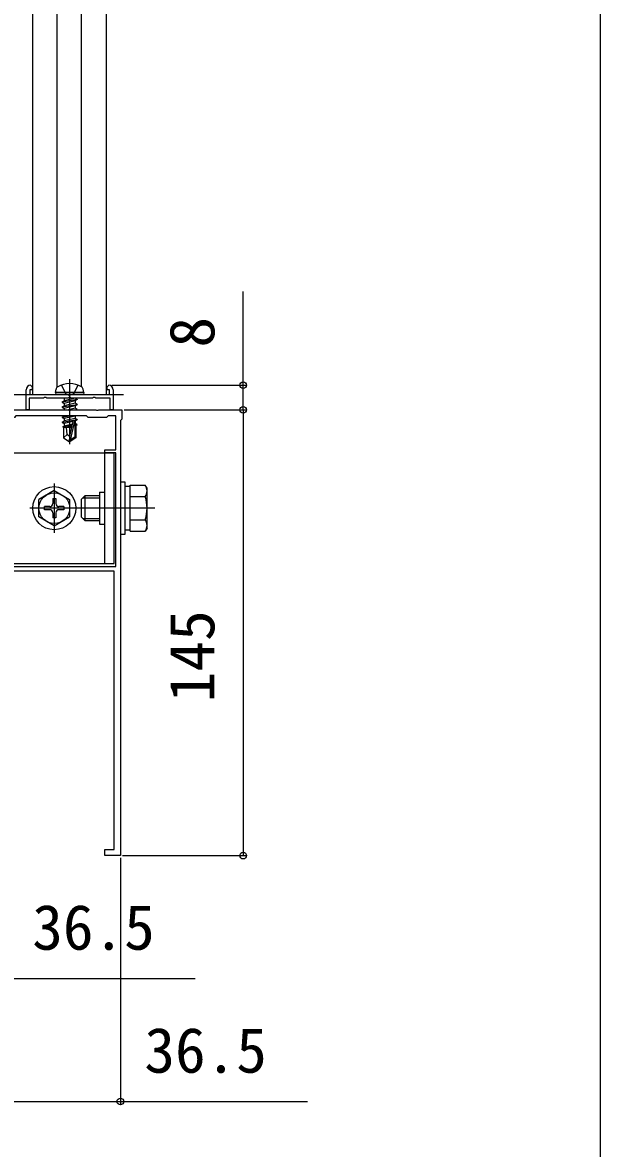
# Model space of a CAD drawing. Units: millimetres, scale not verified. Extents: x -875 to 875, y -1305 to 1298.
# Drawn here: x 686.9 to 875, y 229.6 to 595.7 of the extents above; entities that cross this region are included whole.
import ezdxf
from ezdxf.enums import TextEntityAlignment as Align

# ---------------------------------------------------------------- set-up
doc = ezdxf.new("R2010")
doc.units = ezdxf.units.MM
doc.header["$LTSCALE"] = 8
for name, color, linetype in [('0-2_YKK_11', 7, 'Continuous'), ('0-4_YKK_12', 2, 'Continuous'), ('0-5_YKK_13', 4, 'Continuous'), ('0-6_YKK_D', 6, 'Continuous'), ('0-7_YKK_ZWAK', 7, 'Continuous')]:
    doc.layers.add(name, color=color, linetype=linetype)
doc.styles.add('ＭＳ ゴシック', font='')
doc.styles.get('ＭＳ ゴシック').set_extended_font_data('MS Gothic')

msp = doc.modelspace()

# ---------------------------------------------------------------- linework, layer by layer
at = {"layer": '0-2_YKK_11'}
for points in [[(716.4, 476.3), (716.4, 469.8), (715.4, 469.8), (715.4, 473.6), (710.72, 473.6), (710.46, 473.75), (709.94, 473.75), (709.68, 473.6), (702.72, 473.6), (702.46, 473.75), (702.2, 473.9), (701.94, 473.75), (701.68, 473.6), (694.72, 473.6), (694.46, 473.75), (693.94, 473.75), (693.68, 473.6), (689, 473.6), (689, 469.8), (688, 469.8), (688, 476.3)], [(689.2, 474.8), (702.2, 474.8), (715.2, 474.8), (715.2, 476.3), (714.4, 476.3), (714.4, 477.3), (714.9, 477.8)], [(689.5, 477.8), (690, 477.3), (690, 476.3), (689.2, 476.3), (689.2, 474.8)], [(646.7, 469.8), (680.742, 469.8), (680.925, 469.68), (681.475, 469.68), (681.658, 469.8), (701.742, 469.8), (701.925, 469.68), (702.475, 469.68), (702.658, 469.8), (710.742, 469.8), (710.925, 469.68), (711.475, 469.68), (711.658, 469.8), (719.2, 469.8), (719.2, 466.8), (718.7, 466.3)], [(718.7, 466.3), (718.7, 324.8), (713.7, 324.8), (713.7, 326.8), (716.7, 326.8), (716.7, 417.3), (645.7, 417.3), (645.7, 421.8)]]:
    msp.add_lwpolyline(points, dxfattribs=at)
msp.add_lwpolyline([(647.2, 418.8), (717.2, 418.8), (717.2, 455.8), (713.7, 455.8), (713.7, 456.8), (717.2, 456.8), (717.2, 467.8), (714.7, 467.8), (714.2, 467.3), (708.2, 467.3), (707.7, 467.8), (684.7, 467.8), (684.2, 467.3), (678.2, 467.3), (677.7, 467.8), (647.2, 467.8), (647.2, 456.8), (650.7, 456.8), (650.7, 455.8), (647.2, 455.8)], close=True, dxfattribs=at)
for centre, start, end in [((689.5, 476.3), 90.00001, 179.99999), ((714.9, 476.3), 0.00001, 89.99999)]:
    msp.add_arc(centre, 1.5, start, end, dxfattribs=at)
at = {"layer": '0-4_YKK_12'}
for p, q in [((690.2, 474.8), (690.2, 824.8)), ((714.2, 474.8), (714.2, 824.8)), ((698.165, 477.167), (698.165, 822.433)), ((706.035, 477.3), (706.035, 822.3)), ((-791.654, 474.8), (719.7, 474.8)), ((690.2, 474.8), (714.2, 474.8)), ((697.2, 445.8), (697.2, 429.8)), ((705.2, 437.8), (689.2, 437.8))]:
    msp.add_line(p, q, dxfattribs=at)
at = {"layer": '0-5_YKK_13'}
for p, q in [((702.2, 479.744), (702.2, 458.671)), ((697.596, 475.389), (697.798, 476.536)), ((706.804, 475.389), (706.602, 476.536)), ((706.804, 475.389), (697.596, 475.389)), ((697.596, 475.389), (697.699, 474.8)), ((706.701, 474.8), (697.699, 474.8)), ((699.728, 472.387), (704.672, 473.211)), ((704.672, 473.093), (699.728, 472.269)), ((699.728, 472.387), (700.376, 472.761)), ((700.278, 473.6), (700.376, 473.543)), ((700.376, 473.543), (700.563, 473.6)), ((704.024, 473.585), (700.376, 472.761)), ((700.376, 473.543), (700.376, 472.761)), ((704.024, 472.72), (700.376, 471.896)), ((704.024, 473.6), (704.024, 473.585)), ((704.672, 473.211), (704.024, 473.585)), ((704.672, 473.093), (704.024, 472.72)), ((704.024, 472.72), (704.024, 471.937)), ((704.672, 473.211), (704.672, 473.093)), ((706.804, 475.389), (706.701, 474.8)), ((699.728, 472.387), (699.728, 472.269)), ((699.728, 472.269), (700.376, 471.896)), ((699.728, 470.739), (704.672, 471.563)), ((704.672, 471.445), (699.728, 470.621)), ((699.728, 470.739), (700.376, 471.113)), ((699.728, 470.739), (699.728, 470.621)), ((699.728, 470.621), (700.376, 470.248)), ((704.024, 471.937), (700.376, 471.113)), ((700.376, 471.896), (700.376, 471.113)), ((700.376, 470.248), (700.376, 469.8)), ((704.024, 470.289), (701.808, 469.789)), ((702.183, 469.5), (702.313, 469.522)), ((703.98, 469.8), (704.672, 469.915)), ((704.672, 471.563), (704.024, 471.937)), ((704.024, 471.072), (704.024, 470.289)), ((704.672, 469.915), (704.024, 470.289)), ((704.672, 471.563), (704.672, 471.445)), ((704.672, 469.915), (704.672, 469.798)), ((699.728, 467.443), (700.376, 467.817)), ((702.574, 467.8), (699.728, 467.326)), ((699.728, 467.443), (701.867, 467.8)), ((699.728, 467.443), (699.728, 467.326)), ((699.728, 467.326), (700.376, 466.952)), ((699.728, 465.796), (704.672, 466.62)), ((704.672, 466.502), (699.728, 465.678)), ((699.728, 465.796), (700.376, 466.169)), ((699.728, 465.796), (699.728, 465.678)), ((699.728, 465.678), (700.376, 465.304)), ((704.024, 466.993), (700.376, 466.169)), ((700.376, 466.952), (700.376, 466.169)), ((703.265, 465.957), (700.376, 465.304)), ((700.376, 465.304), (700.376, 464.521)), ((703.078, 465.132), (700.376, 464.521)), ((703.271, 465.98), (702.2, 461.271)), ((703.781, 466.101), (702.377, 459.924)), ((704.024, 465.345), (703.844, 465.305)), ((704.024, 467.776), (704.024, 466.993)), ((704.672, 466.62), (704.024, 466.993)), ((704.024, 466.128), (704.024, 465.345)), ((704.554, 465.04), (704.024, 465.345)), ((704.672, 466.62), (704.672, 466.502)), ((702.998, 464.783), (699.964, 464.284)), ((699.964, 464.284), (700.376, 464.521)), ((700.199, 464.172), (699.964, 464.284)), ((700.199, 464.172), (700.199, 460.729)), ((702.841, 464.089), (700.199, 464.089)), ((701.376, 461.735), (700.199, 460.729)), ((702.927, 464.47), (700.966, 464.089)), ((704.554, 465.04), (703.848, 464.923)), ((704.554, 464.786), (703.848, 464.649)), ((704.201, 464.089), (703.848, 464.089)), ((704.201, 464.582), (704.201, 460.729)), ((704.554, 465.04), (704.554, 464.786)), ((700.199, 460.729), (702.023, 459.498)), ((702.2, 461.271), (702.023, 459.498)), ((702.023, 459.498), (702.377, 459.498)), ((702.2, 461.271), (702.2, 459.498)), ((704.201, 460.729), (702.377, 459.498)), ((702.377, 459.924), (702.377, 459.498)), ((704.201, 460.729), (703.848, 460.917)), ((647.7, 455.8), (716.7, 455.8)), ((713.5, 455.8), (713.5, 419.8)), ((716.7, 419.8), (716.7, 455.8)), ((697.2, 443.55), (692.2, 440.663)), ((697.2, 443.55), (702.2, 440.663)), ((721.9, 444.85), (720.3, 444.85)), ((721.9, 445.306), (726.819, 445.306)), ((721.9, 430.294), (721.9, 445.306)), ((727.4, 444.3), (726.819, 445.306)), ((727.4, 431.3), (727.4, 444.3)), ((692.2, 434.937), (692.2, 440.663)), ((696.7, 440.95), (696.7, 439.3)), ((696.7, 440.95), (697.7, 440.95)), ((697.7, 440.95), (697.7, 439.3)), ((702.2, 440.663), (702.2, 434.937)), ((705.9, 440.6), (707.1, 441.8)), ((705.9, 440.6), (705.9, 435)), ((706.452, 441.152), (711.9, 441.152)), ((711.9, 441.8), (707.1, 441.8)), ((707.1, 441.8), (707.1, 433.8)), ((711.9, 443), (711.9, 432.6)), ((711.9, 443), (713.5, 443)), ((721.9, 433.8), (721.9, 441.8)), ((721.9, 441.553), (726.819, 441.553)), ((695.7, 438.3), (694.05, 438.3)), ((694.05, 437.3), (694.05, 438.3)), ((695.7, 437.3), (694.05, 437.3)), ((696.7, 436.3), (696.7, 434.65)), ((697.7, 436.3), (697.7, 434.65)), ((700.35, 438.3), (698.7, 438.3)), ((700.35, 437.3), (698.7, 437.3)), ((700.35, 438.3), (700.35, 437.3)), ((729.9, 437.8), (703.4, 437.8)), ((697.2, 432.05), (692.2, 434.937)), ((697.7, 434.65), (696.7, 434.65)), ((697.2, 432.05), (702.2, 434.937)), ((705.9, 435), (707.1, 433.8)), ((706.452, 434.448), (711.9, 434.448)), ((707.1, 433.8), (711.9, 433.8)), ((711.9, 432.6), (713.5, 432.6)), ((721.9, 434.047), (726.819, 434.047)), ((720.3, 430.75), (721.9, 430.75)), ((721.9, 430.294), (726.819, 430.294)), ((727.4, 431.3), (726.819, 430.294))]:
    msp.add_line(p, q, dxfattribs=at)
for points in [[(699.493, 477.836), (700.852, 475.109), (702.2, 474.393)], [(704.907, 477.836), (703.548, 475.109), (702.2, 474.393)], [(704.672, 471.445), (704.024, 471.072), (700.376, 470.248)], [(704.066, 467.8), (704.024, 467.776), (700.376, 466.952)], [(703.848, 465.915), (703.848, 460.917), (702.377, 459.924)], [(704.672, 466.502), (704.024, 466.128), (703.799, 466.077)], [(702.2, 461.145), (701.376, 461.735), (701.141, 464.089)], [(704.554, 464.786), (704.024, 464.48), (703.848, 464.44)], [(647.7, 455.8), (647.7, 419.8), (716.7, 419.8)]]:
    msp.add_lwpolyline(points, dxfattribs=at)
msp.add_lwpolyline([(718.7, 446.3), (718.7, 429.3), (720.3, 429.3), (720.3, 446.3)], close=True, dxfattribs=at)
for radius in [7, 5]:
    msp.add_circle((697.2, 437.8), radius, dxfattribs=at)
for centre, radius, start, end in [((698.841, 476.352), 1.059, 120.63591, 170), ((702.2, 470.68), 7.651, 59.36409, 120.63591), ((705.559, 476.352), 1.059, 10, 59.36409), ((703.556, 465.915), 0.292, 0, 167.19096), ((724.077, 443.429), 3.323, 325.61575, 34.38425), ((714.981, 437.8), 12.419, 342.41205, 17.58795), ((695.7, 439.3), 1, 270, 0), ((695.7, 436.3), 1, 0, 90), ((698.7, 439.3), 1, 180, 270), ((698.7, 436.3), 1, 90, 180), ((724.077, 432.171), 3.323, 325.61575, 34.38425)]:
    msp.add_arc(centre, radius, start, end, dxfattribs=at)
at = {"layer": '0-6_YKK_D'}
for p, q in [((758.7, 477.8), (758.7, 508.218)), ((715.9, 477.8), (759.7, 477.8)), ((758.7, 469.8), (758.7, 477.8)), ((719.9, 469.8), (759.7, 469.8)), ((719.9, 469.8), (759.7, 469.8)), ((758.7, 469.8), (758.7, 465.5)), ((758.7, 469.8), (758.7, 324.8)), ((718.7, 324.1), (718.7, 243.8)), ((719.4, 324.8), (759.7, 324.8))]:
    msp.add_line(p, q, dxfattribs=at)
for points in [[(645.7, 284.8), (682.2, 284.8), (743.091, 284.8)], [(682.2, 244.8), (718.7, 244.8), (779.591, 244.8)]]:
    msp.add_lwpolyline(points, dxfattribs=at)
for centre in [(758.7, 477.8), (758.7, 469.8), (758.7, 469.8), (758.7, 324.8), (718.7, 244.8)]:
    msp.add_circle(centre, 1.075, dxfattribs=at)
at = {"layer": '0-7_YKK_ZWAK'}
msp.add_lwpolyline([(-875, -1304.7), (875, -1304.7), (875, 1245.3)], dxfattribs=at)

# ---------------------------------------------------------------- texts
at = {"layer": '0-6_YKK_D', "style": 'ＭＳ ゴシック'}
for s, p in [('8', (753.7, 490.036)), ('145', (753.7, 374.686))]:
    msp.add_text(s, height=14.66, rotation=90, dxfattribs=at).set_placement(p, align=Align.BOTTOM_LEFT)
for p in [(690.023, 289.8), (726.523, 249.8)]:
    msp.add_text('36.5', height=14.66, dxfattribs=at).set_placement(p, align=Align.BOTTOM_LEFT)

doc.saveas('drawing.dxf')
